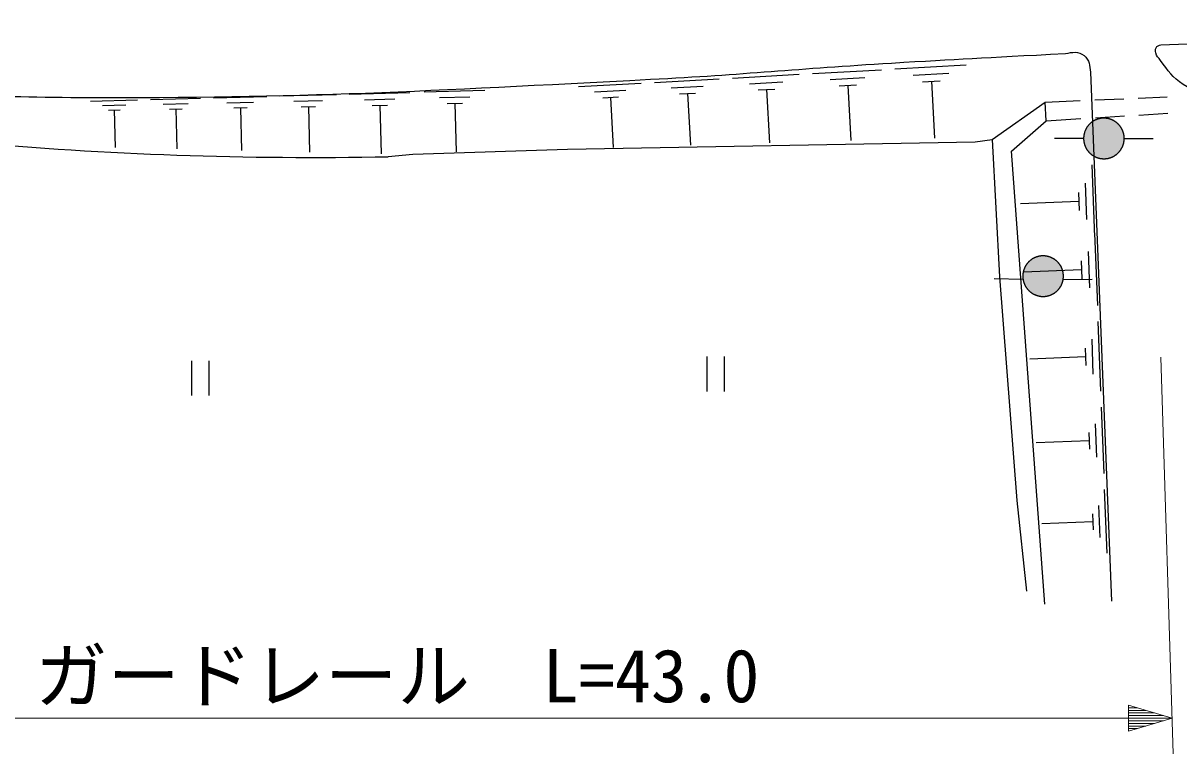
# Model space of a CAD drawing. Units: millimetres, scale not verified. Extents: x 40000 to 680000, y 20000 to 380000.
# Drawn here: x 233392 to 273246, y 233589 to 258789 of the extents above; entities that cross this region are included whole.
import ezdxf
from ezdxf.enums import TextEntityAlignment as Align

# ---------------------------------------------------------------- set-up
doc = ezdxf.new("R2010")
doc.units = ezdxf.units.MM
doc.header["$LTSCALE"] = 1000
doc.layers.add('M-BGD', color=7, linetype='Continuous', lineweight=25)
doc.layers.add('M-STR-HTXT', color=7, linetype='Continuous', lineweight=13)
doc.styles.add('ＭＳ ゴシック', font='')
doc.styles.get('ＭＳ ゴシック').set_extended_font_data('MS Gothic')

msp = doc.modelspace()

# ---------------------------------------------------------------- hatches: boundary and pattern name
at = {"layer": 'M-BGD'}
for points in [[(271361, 254812, -0.41421), (270661, 254112, -0.41421), (269961, 254812, -0.41421), (270661, 255512, -0.41421)], [(269264, 250063, -0.41421), (268564, 249363, -0.41421), (267864, 250063, -1)]]:
    msp.add_hatch(color=256, dxfattribs=at).paths.add_polyline_path(points)

# ---------------------------------------------------------------- linework, layer by layer
for p, q in [((272627, 258044), (292566, 258789)), ((260616, 257050), (262995, 257183)), ((263455, 257208), (265912, 257345)), ((264083, 256997), (265311, 257065)), ((270193, 257096), (270921, 238860)), ((252547, 256600), (254701, 256720)), ((255164, 256746), (257392, 256870)), ((257854, 256896), (260156, 257024)), ((258442, 256698), (259593, 256762)), ((261224, 256845), (262414, 256912)), ((264404, 256768), (265018, 256803)), ((264711, 256785), (264820, 254820)), ((239955, 256213), (241797, 256264)), ((242237, 256276), (244199, 256331)), ((244636, 256343), (246723, 256401)), ((247221, 256414), (249313, 256472)), ((253097, 256414), (254175, 256475)), ((255734, 256554), (256847, 256616)), ((256024, 256347), (256581, 256378)), ((256303, 256363), (256402, 254581)), ((258743, 256484), (259318, 256516)), ((259030, 256500), (259133, 254658)), ((261535, 256624), (262130, 256657)), ((261832, 256641), (261938, 254738)), ((235717, 256096), (237337, 256140)), ((236127, 255945), (236937, 255967)), ((237783, 256153), (239512, 256201)), ((238220, 255992), (239084, 256016)), ((240420, 256042), (241342, 256067)), ((240656, 255864), (241116, 255876)), ((240886, 255870), (240927, 254396)), ((242733, 256094), (243714, 256121)), ((242984, 255904), (243474, 255918)), ((243229, 255911), (243272, 254342)), ((245164, 256149), (246207, 256177)), ((245430, 255947), (245952, 255961)), ((245691, 255954), (245738, 254284)), ((247750, 256220), (248796, 256249)), ((248017, 256018), (248540, 256032)), ((248279, 256025), (248325, 254351)), ((253379, 256214), (253917, 256244)), ((253648, 256229), (253744, 254505)), ((266811, 254776), (268633, 256065)), ((268633, 256065), (269847, 256118)), ((268670, 255424), (268633, 256065)), ((270347, 256140), (271346, 256183)), ((271845, 256205), (272844, 256248)), ((236334, 255788), (236739, 255800)), ((236536, 255794), (236572, 254498)), ((238441, 255825), (238873, 255837)), ((238657, 255831), (238695, 254448)), ((268670, 255424), (269868, 255497)), ((270367, 255528), (271365, 255590)), ((270406, 255464), (270395, 255459)), ((270418, 255468), (270406, 255464)), ((270429, 255472), (270418, 255468)), ((270441, 255476), (270429, 255472)), ((270452, 255480), (270441, 255476)), ((270464, 255483), (270452, 255480)), ((270476, 255487), (270464, 255483)), ((270488, 255490), (270476, 255487)), ((270500, 255493), (270488, 255490)), ((270512, 255496), (270500, 255493)), ((270524, 255498), (270512, 255496)), ((270536, 255500), (270524, 255498)), ((270548, 255502), (270536, 255500)), ((270560, 255504), (270548, 255502)), ((270572, 255506), (270560, 255504)), ((270584, 255507), (270572, 255506)), ((270596, 255509), (270584, 255507)), ((270609, 255510), (270596, 255509)), ((270621, 255510), (270609, 255510)), ((270633, 255511), (270621, 255510)), ((270645, 255511), (270633, 255511)), ((270658, 255512), (270645, 255511)), ((270670, 255511), (270658, 255512)), ((270682, 255511), (270670, 255511)), ((270694, 255511), (270682, 255511)), ((270706, 255510), (270694, 255511)), ((270719, 255509), (270706, 255510)), ((270731, 255508), (270719, 255509)), ((270743, 255507), (270731, 255508)), ((270755, 255505), (270743, 255507)), ((270767, 255503), (270755, 255505)), ((270779, 255501), (270767, 255503)), ((270792, 255499), (270779, 255501)), ((270804, 255497), (270792, 255499)), ((270815, 255494), (270804, 255497)), ((270827, 255491), (270815, 255494)), ((270839, 255488), (270827, 255491)), ((270851, 255485), (270839, 255488)), ((270863, 255482), (270851, 255485)), ((270875, 255478), (270863, 255482)), ((270886, 255474), (270875, 255478)), ((270898, 255470), (270886, 255474)), ((270909, 255466), (270898, 255470)), ((270921, 255461), (270909, 255466)), ((271864, 255620), (272862, 255682)), ((267476, 254375), (268670, 255424)), ((270010, 255069), (270005, 255057)), ((270014, 255080), (270010, 255069)), ((270019, 255091), (270014, 255080)), ((270024, 255103), (270019, 255091)), ((270029, 255114), (270024, 255103)), ((270035, 255125), (270029, 255114)), ((270040, 255136), (270035, 255125)), ((270046, 255146), (270040, 255136)), ((270052, 255157), (270046, 255146)), ((270058, 255168), (270052, 255157)), ((270064, 255178), (270058, 255168)), ((270071, 255189), (270064, 255178)), ((270077, 255199), (270071, 255189)), ((270084, 255209), (270077, 255199)), ((270091, 255219), (270084, 255209)), ((270099, 255229), (270091, 255219)), ((270106, 255239), (270099, 255229)), ((270114, 255248), (270106, 255239)), ((270121, 255258), (270114, 255248)), ((270129, 255267), (270121, 255258)), ((270137, 255276), (270129, 255267)), ((270145, 255286), (270137, 255276)), ((270154, 255294), (270145, 255286)), ((270162, 255303), (270154, 255294)), ((270171, 255312), (270162, 255303)), ((270180, 255320), (270171, 255312)), ((270189, 255329), (270180, 255320)), ((270198, 255337), (270189, 255329)), ((270207, 255345), (270198, 255337)), ((270217, 255353), (270207, 255345)), ((270226, 255360), (270217, 255353)), ((270236, 255368), (270226, 255360)), ((270246, 255375), (270236, 255368)), ((270256, 255383), (270246, 255375)), ((270266, 255390), (270256, 255383)), ((270276, 255396), (270266, 255390)), ((270286, 255403), (270276, 255396)), ((270297, 255409), (270286, 255403)), ((270307, 255416), (270297, 255409)), ((270318, 255422), (270307, 255416)), ((270328, 255428), (270318, 255422)), ((270339, 255433), (270328, 255428)), ((270350, 255439), (270339, 255433)), ((270361, 255444), (270350, 255439)), ((270372, 255449), (270361, 255444)), ((270384, 255454), (270372, 255449)), ((270395, 255459), (270384, 255454)), ((270932, 255457), (270921, 255461)), ((270943, 255452), (270932, 255457)), ((270954, 255447), (270943, 255452)), ((270965, 255442), (270954, 255447)), ((270976, 255436), (270965, 255442)), ((270987, 255431), (270976, 255436)), ((270998, 255425), (270987, 255431)), ((271009, 255419), (270998, 255425)), ((271019, 255413), (271009, 255419)), ((271030, 255406), (271019, 255413)), ((271040, 255400), (271030, 255406)), ((271050, 255393), (271040, 255400)), ((271061, 255386), (271050, 255393)), ((271071, 255379), (271061, 255386)), ((271080, 255372), (271071, 255379)), ((271090, 255364), (271080, 255372)), ((271100, 255357), (271090, 255364)), ((271109, 255349), (271100, 255357)), ((271119, 255341), (271109, 255349)), ((271128, 255333), (271119, 255341)), ((271137, 255325), (271128, 255333)), ((271146, 255316), (271137, 255325)), ((271154, 255308), (271146, 255316)), ((271163, 255299), (271154, 255308)), ((271172, 255290), (271163, 255299)), ((271180, 255281), (271172, 255290)), ((271188, 255272), (271180, 255281)), ((271196, 255263), (271188, 255272)), ((271204, 255253), (271196, 255263)), ((271211, 255244), (271204, 255253)), ((271219, 255234), (271211, 255244)), ((271226, 255224), (271219, 255234)), ((271233, 255214), (271226, 255224)), ((271240, 255204), (271233, 255214)), ((271247, 255194), (271240, 255204)), ((271254, 255183), (271247, 255194)), ((271260, 255173), (271254, 255183)), ((271266, 255162), (271260, 255173)), ((271272, 255152), (271266, 255162)), ((271278, 255141), (271272, 255152)), ((271284, 255130), (271278, 255141)), ((271289, 255119), (271284, 255130)), ((271295, 255108), (271289, 255119)), ((271300, 255097), (271295, 255108)), ((271305, 255086), (271300, 255097)), ((271309, 255074), (271305, 255086)), ((271314, 255063), (271309, 255074)), ((252164, 254438), (266218, 254692)), ((266218, 254692), (266811, 254776)), ((269961, 254812), (268961, 254812)), ((269962, 254854), (269961, 254842)), ((269961, 254842), (269961, 254830)), ((269961, 254830), (269961, 254818)), ((269961, 254818), (269961, 254805)), ((269961, 254805), (269961, 254793)), ((269961, 254793), (269961, 254781)), ((269961, 254781), (269962, 254769)), ((269963, 254867), (269962, 254854)), ((269962, 254769), (269963, 254756)), ((269964, 254879), (269963, 254867)), ((269963, 254756), (269964, 254744)), ((269965, 254891), (269964, 254879)), ((269964, 254744), (269965, 254732)), ((269967, 254903), (269965, 254891)), ((269965, 254732), (269967, 254720)), ((269968, 254915), (269967, 254903)), ((269967, 254720), (269968, 254708)), ((269970, 254927), (269968, 254915)), ((269968, 254708), (269970, 254696)), ((269972, 254939), (269970, 254927)), ((269970, 254696), (269972, 254684)), ((269975, 254951), (269972, 254939)), ((269972, 254684), (269975, 254672)), ((269977, 254963), (269975, 254951)), ((269975, 254672), (269977, 254660)), ((269980, 254975), (269977, 254963)), ((269983, 254987), (269980, 254975)), ((269986, 254999), (269983, 254987)), ((269990, 255011), (269986, 254999)), ((269993, 255023), (269990, 255011)), ((269997, 255034), (269993, 255023)), ((270001, 255046), (269997, 255034)), ((270005, 255057), (270001, 255046)), ((271318, 255052), (271314, 255063)), ((271322, 255040), (271318, 255052)), ((271326, 255028), (271322, 255040)), ((271330, 255017), (271326, 255028)), ((271333, 255005), (271330, 255017)), ((271337, 254993), (271333, 255005)), ((271340, 254981), (271337, 254993)), ((271343, 254969), (271340, 254981)), ((271345, 254957), (271343, 254969)), ((271343, 254654), (271345, 254666)), ((271348, 254945), (271345, 254957)), ((271345, 254666), (271348, 254678)), ((271350, 254933), (271348, 254945)), ((271348, 254678), (271350, 254690)), ((271352, 254921), (271350, 254933)), ((271350, 254690), (271352, 254702)), ((271354, 254909), (271352, 254921)), ((271352, 254702), (271354, 254714)), ((271355, 254897), (271354, 254909)), ((271354, 254714), (271355, 254726)), ((271357, 254885), (271355, 254897)), ((271355, 254726), (271357, 254738)), ((271358, 254873), (271357, 254885)), ((271357, 254738), (271358, 254750)), ((271359, 254861), (271358, 254873)), ((271358, 254750), (271359, 254763)), ((271360, 254848), (271359, 254861)), ((271359, 254763), (271360, 254775)), ((271360, 254836), (271360, 254848)), ((271360, 254824), (271360, 254836)), ((271361, 254812), (271360, 254824)), ((271360, 254799), (271361, 254812)), ((271360, 254787), (271360, 254799)), ((271360, 254775), (271360, 254787)), ((271361, 254812), (272361, 254812)), ((245983, 254184), (246830, 254268)), ((246830, 254268), (252164, 254438)), ((268629, 238750), (267476, 254375)), ((269977, 254660), (269980, 254648)), ((269980, 254648), (269983, 254636)), ((269983, 254636), (269986, 254624)), ((269986, 254624), (269990, 254612)), ((269990, 254612), (269993, 254600)), ((269993, 254600), (269997, 254589)), ((269997, 254589), (270001, 254577)), ((270001, 254577), (270005, 254566)), ((270005, 254566), (270010, 254554)), ((270010, 254554), (270014, 254543)), ((270014, 254543), (270019, 254532)), ((270019, 254532), (270024, 254521)), ((270024, 254521), (270029, 254509)), ((270029, 254509), (270035, 254498)), ((270035, 254498), (270040, 254487)), ((270040, 254487), (270046, 254477)), ((270046, 254477), (270052, 254466)), ((270052, 254466), (270058, 254455)), ((270058, 254455), (270064, 254445)), ((270064, 254445), (270071, 254435)), ((270071, 254435), (270077, 254424)), ((270077, 254424), (270084, 254414)), ((270084, 254414), (270091, 254404)), ((270091, 254404), (270099, 254394)), ((270099, 254394), (270106, 254384)), ((270106, 254384), (270114, 254375)), ((270114, 254375), (270121, 254365)), ((270121, 254365), (270129, 254356)), ((270129, 254356), (270137, 254347)), ((270137, 254347), (270145, 254338)), ((270145, 254338), (270154, 254329)), ((270154, 254329), (270162, 254320)), ((270162, 254320), (270171, 254311)), ((270171, 254311), (270180, 254303)), ((270180, 254303), (270189, 254294)), ((270189, 254294), (270198, 254286)), ((270198, 254286), (270207, 254278)), ((270207, 254278), (270217, 254270)), ((270217, 254270), (270226, 254263)), ((271100, 254266), (271109, 254274)), ((271109, 254274), (271119, 254282)), ((271119, 254282), (271128, 254290)), ((271128, 254290), (271137, 254299)), ((271137, 254299), (271146, 254307)), ((271146, 254307), (271154, 254315)), ((271154, 254315), (271163, 254324)), ((271163, 254324), (271172, 254333)), ((271172, 254333), (271180, 254342)), ((271180, 254342), (271188, 254351)), ((271188, 254351), (271196, 254361)), ((271196, 254361), (271204, 254370)), ((271204, 254370), (271211, 254380)), ((271211, 254380), (271219, 254389)), ((271219, 254389), (271226, 254399)), ((271226, 254399), (271233, 254409)), ((271233, 254409), (271240, 254419)), ((271240, 254419), (271247, 254429)), ((271247, 254429), (271254, 254440)), ((271254, 254440), (271260, 254450)), ((271260, 254450), (271266, 254461)), ((271266, 254461), (271272, 254471)), ((271272, 254471), (271278, 254482)), ((271278, 254482), (271284, 254493)), ((271284, 254493), (271289, 254504)), ((271289, 254504), (271295, 254515)), ((271295, 254515), (271300, 254526)), ((271300, 254526), (271305, 254537)), ((271305, 254537), (271309, 254549)), ((271309, 254549), (271314, 254560)), ((271314, 254560), (271318, 254571)), ((271318, 254571), (271322, 254583)), ((271322, 254583), (271326, 254595)), ((271326, 254595), (271330, 254606)), ((271330, 254606), (271333, 254618)), ((271333, 254618), (271337, 254630)), ((271337, 254630), (271340, 254642)), ((271340, 254642), (271343, 254654)), ((270226, 254263), (270236, 254255)), ((270236, 254255), (270246, 254248)), ((270245, 253907), (270340, 251404)), ((270246, 254248), (270256, 254241)), ((270256, 254241), (270266, 254234)), ((270266, 254234), (270276, 254227)), ((270276, 254227), (270286, 254220)), ((270286, 254220), (270297, 254214)), ((270297, 254214), (270307, 254207)), ((270307, 254207), (270318, 254201)), ((270318, 254201), (270328, 254195)), ((270328, 254195), (270339, 254190)), ((270339, 254190), (270350, 254184)), ((270350, 254184), (270361, 254179)), ((270361, 254179), (270372, 254174)), ((270372, 254174), (270384, 254169)), ((270384, 254169), (270395, 254164)), ((270395, 254164), (270406, 254159)), ((270406, 254159), (270418, 254155)), ((270418, 254155), (270429, 254151)), ((270429, 254151), (270441, 254147)), ((270441, 254147), (270452, 254143)), ((270452, 254143), (270464, 254140)), ((270464, 254140), (270476, 254136)), ((270476, 254136), (270488, 254133)), ((270488, 254133), (270500, 254130)), ((270500, 254130), (270512, 254128)), ((270512, 254128), (270524, 254125)), ((270524, 254125), (270536, 254123)), ((270536, 254123), (270548, 254121)), ((270548, 254121), (270560, 254119)), ((270560, 254119), (270572, 254117)), ((270572, 254117), (270584, 254116)), ((270584, 254116), (270596, 254115)), ((270596, 254115), (270609, 254113)), ((270609, 254113), (270621, 254113)), ((270621, 254113), (270633, 254112)), ((270633, 254112), (270645, 254112)), ((270645, 254112), (270658, 254112)), ((270658, 254112), (270670, 254112)), ((270670, 254112), (270682, 254112)), ((270682, 254112), (270694, 254112)), ((270694, 254112), (270706, 254113)), ((270706, 254113), (270719, 254114)), ((270719, 254114), (270731, 254115)), ((270731, 254115), (270743, 254116)), ((270743, 254116), (270755, 254118)), ((270755, 254118), (270767, 254120)), ((270767, 254120), (270779, 254122)), ((270779, 254122), (270792, 254124)), ((270792, 254124), (270804, 254126)), ((270804, 254126), (270815, 254129)), ((270815, 254129), (270827, 254132)), ((270827, 254132), (270839, 254135)), ((270839, 254135), (270851, 254138)), ((270851, 254138), (270863, 254141)), ((270863, 254141), (270875, 254145)), ((270875, 254145), (270886, 254149)), ((270886, 254149), (270898, 254153)), ((270898, 254153), (270909, 254157)), ((270909, 254157), (270921, 254162)), ((270921, 254162), (270932, 254166)), ((270932, 254166), (270943, 254171)), ((270943, 254171), (270954, 254176)), ((270954, 254176), (270965, 254181)), ((270965, 254181), (270976, 254187)), ((270976, 254187), (270987, 254192)), ((270987, 254192), (270998, 254198)), ((270998, 254198), (271009, 254204)), ((271009, 254204), (271019, 254210)), ((271019, 254210), (271030, 254217)), ((271030, 254217), (271040, 254223)), ((271040, 254223), (271050, 254230)), ((271050, 254230), (271061, 254237)), ((271061, 254237), (271071, 254244)), ((271071, 254244), (271080, 254251)), ((271080, 254251), (271090, 254259)), ((271090, 254259), (271100, 254266)), ((270019, 253272), (270066, 252020)), ((269780, 252949), (269804, 252323)), ((269792, 252636), (267790, 252560)), ((270339, 251551), (270434, 249048)), ((270113, 250916), (270160, 249664)), ((269874, 250593), (269898, 249967)), ((267874, 249950), (266874, 249973)), ((269886, 250280), (267884, 250204)), ((269255, 249949), (270255, 249957)), ((270455, 248495), (270546, 246099)), ((270010, 247578), (270033, 246979)), ((270239, 247887), (270284, 246689)), ((239201, 247145), (239201, 245945)), ((239801, 247145), (239801, 245945)), ((256965, 247288), (256965, 246088)), ((257565, 247288), (257565, 246088)), ((270022, 247279), (268105, 247206)), ((270567, 245547), (270654, 243255)), ((270360, 244966), (270403, 243820)), ((270152, 244384), (268319, 244314)), ((270141, 244670), (270163, 244097)), ((270675, 242706), (270758, 240513)), ((270477, 242149), (270518, 241053)), ((270278, 241593), (268524, 241526)), ((270268, 241867), (270289, 241319))]:
    msp.add_line(p, q, dxfattribs=at)
msp.add_lwpolyline([(266811, 254776), (267065, 250035), (267658, 242330), (267996, 239198)], dxfattribs=at)
msp.add_lwpolyline([(269264, 250063), (269264, 250075), (269264, 250088), (269263, 250100), (269263, 250112), (269262, 250124), (269260, 250136), (269259, 250149), (269257, 250161), (269256, 250173), (269254, 250185), (269251, 250197), (269249, 250209), (269246, 250221), (269243, 250233), (269240, 250245), (269237, 250257), (269234, 250268), (269230, 250280), (269226, 250292), (269222, 250303), (269218, 250315), (269213, 250326), (269208, 250337), (269203, 250349), (269198, 250360), (269193, 250371), (269188, 250382), (269182, 250393), (269176, 250403), (269170, 250414), (269164, 250425), (269157, 250435), (269151, 250445), (269144, 250455), (269137, 250466), (269130, 250476), (269123, 250485), (269115, 250495), (269108, 250505), (269100, 250514), (269092, 250523), (269084, 250533), (269075, 250542), (269067, 250550), (269058, 250559), (269049, 250568), (269041, 250576), (269032, 250584), (269022, 250592), (269013, 250600), (269004, 250608), (268994, 250616), (268984, 250623), (268974, 250630), (268964, 250638), (268954, 250644), (268944, 250651), (268934, 250658), (268923, 250664), (268913, 250670), (268902, 250676), (268891, 250682), (268880, 250688), (268869, 250693), (268858, 250698), (268847, 250703), (268836, 250708), (268824, 250713), (268813, 250717), (268802, 250722), (268790, 250726), (268778, 250730), (268767, 250733), (268755, 250737), (268743, 250740), (268731, 250743), (268719, 250746), (268707, 250748), (268695, 250751), (268683, 250753), (268671, 250755), (268659, 250757), (268647, 250758), (268635, 250760), (268622, 250761), (268610, 250762), (268598, 250762), (268586, 250763), (268574, 250763), (268561, 250763), (268549, 250763), (268537, 250763), (268525, 250762), (268512, 250761), (268500, 250760), (268488, 250759), (268476, 250757), (268464, 250756), (268452, 250754), (268439, 250752), (268427, 250750), (268415, 250747), (268403, 250744), (268392, 250741), (268380, 250738), (268368, 250735), (268356, 250731), (268345, 250728), (268333, 250724), (268321, 250720), (268310, 250715), (268299, 250711), (268287, 250706), (268276, 250701), (268265, 250696), (268254, 250690), (268243, 250685), (268232, 250679), (268221, 250673), (268211, 250667), (268200, 250661), (268190, 250655), (268180, 250648), (268169, 250641), (268159, 250634), (268149, 250627), (268140, 250620), (268130, 250612), (268120, 250604), (268111, 250596), (268102, 250588), (268093, 250580), (268084, 250572), (268075, 250563), (268066, 250555), (268058, 250546), (268049, 250537), (268041, 250528), (268033, 250519), (268025, 250509), (268017, 250500), (268010, 250490), (268002, 250480), (267995, 250471), (267988, 250461), (267981, 250450), (267975, 250440), (267968, 250430), (267962, 250419), (267956, 250409), (267950, 250398), (267944, 250387), (267938, 250376), (267933, 250365), (267928, 250354), (267923, 250343), (267918, 250332), (267913, 250320), (267909, 250309), (267905, 250297), (267901, 250286), (267897, 250274), (267893, 250262), (267890, 250251), (267887, 250239), (267884, 250227), (267881, 250215), (267878, 250203), (267876, 250191), (267874, 250179), (267872, 250167), (267870, 250155), (267869, 250143), (267868, 250130), (267867, 250118), (267866, 250106), (267865, 250094), (267865, 250081), (267864, 250069), (267864, 250057), (267865, 250045), (267865, 250032), (267866, 250020), (267867, 250008), (267868, 249996), (267869, 249984), (267870, 249971), (267872, 249959), (267874, 249947), (267876, 249935), (267878, 249923), (267881, 249911), (267884, 249899), (267887, 249887), (267890, 249876), (267893, 249864), (267897, 249852), (267901, 249840), (267905, 249829), (267909, 249817), (267913, 249806), (267918, 249794), (267923, 249783), (267928, 249772), (267933, 249761), (267938, 249750), (267944, 249739), (267950, 249728), (267956, 249718), (267962, 249707), (267968, 249696), (267975, 249686), (267981, 249676), (267988, 249666), (267995, 249656), (268002, 249646), (268010, 249636), (268017, 249626), (268025, 249617), (268033, 249607), (268041, 249598), (268049, 249589), (268058, 249580), (268066, 249571), (268075, 249563), (268084, 249554), (268093, 249546), (268102, 249538), (268111, 249530), (268120, 249522), (268130, 249514), (268140, 249507), (268149, 249499), (268159, 249492), (268169, 249485), (268180, 249478), (268190, 249472), (268200, 249465), (268211, 249459), (268221, 249453), (268232, 249447), (268243, 249441), (268254, 249436), (268265, 249430), (268276, 249425), (268287, 249420), (268299, 249415), (268310, 249411), (268321, 249407), (268333, 249402), (268345, 249398), (268356, 249395), (268368, 249391), (268380, 249388), (268392, 249385), (268403, 249382), (268415, 249379), (268427, 249377), (268439, 249374), (268452, 249372), (268464, 249370), (268476, 249369), (268488, 249367), (268500, 249366), (268512, 249365), (268525, 249364), (268537, 249364), (268549, 249363), (268561, 249363), (268574, 249363), (268586, 249363), (268598, 249364), (268610, 249365), (268622, 249365), (268635, 249367), (268647, 249368), (268659, 249370), (268671, 249371), (268683, 249373), (268695, 249375), (268707, 249378), (268719, 249380), (268731, 249383), (268743, 249386), (268755, 249390), (268767, 249393), (268778, 249397), (268790, 249400), (268802, 249404), (268813, 249409), (268824, 249413), (268836, 249418), (268847, 249423), (268858, 249428), (268869, 249433), (268880, 249438), (268891, 249444), (268902, 249450), (268913, 249456), (268923, 249462), (268934, 249468), (268944, 249475), (268954, 249482), (268964, 249489), (268974, 249496), (268984, 249503), (268994, 249510), (269004, 249518), (269013, 249526), (269022, 249534), (269032, 249542), (269041, 249550), (269049, 249558), (269058, 249567), (269067, 249576), (269075, 249585), (269084, 249594), (269092, 249603), (269100, 249612), (269108, 249622), (269115, 249631), (269123, 249641), (269130, 249651), (269137, 249661), (269144, 249671), (269151, 249681), (269157, 249691), (269164, 249702), (269170, 249712), (269176, 249723), (269182, 249734), (269188, 249744), (269193, 249755), (269198, 249766), (269203, 249778), (269208, 249789), (269213, 249800), (269218, 249812), (269222, 249823), (269226, 249835), (269230, 249846), (269234, 249858), (269237, 249870), (269240, 249881), (269243, 249893), (269246, 249905), (269249, 249917), (269251, 249929), (269254, 249941), (269256, 249953), (269257, 249965), (269259, 249978), (269260, 249990), (269262, 250002), (269263, 250014), (269263, 250026), (269264, 250039), (269264, 250051)], close=True, dxfattribs=at)
msp.add_arc((243332, 387186), 133029, 264.86255, 271.14169, dxfattribs=at)
for points, knots in [([(274559, 256323), (274051, 256390), (273792, 256417), (273392, 256674), (273019, 256913), (272881, 257145), (272615, 257499), (272541, 257597), (272468, 257644), (272446, 257765), (272433, 257831), (272428, 257876), (272458, 257935), (272493, 258006), (272554, 258021), (272627, 258044)], [0, 0, 0, 0, 1, 1, 1, 2, 2, 2, 3, 3, 3, 4, 4, 4, 5, 5, 5, 5]), ([(221110, 257078), (223790, 256830), (224498, 256777), (226674, 256626), (230061, 256391), (231962, 256240), (235357, 256226), (243044, 256194), (247350, 256457), (255027, 256851), (258275, 257018), (260088, 257220), (263334, 257412), (265679, 257552), (266422, 257593), (269338, 257740)], [0, 0, 0, 0, 1, 1, 1, 2, 2, 2, 3, 3, 3, 4, 4, 4, 5, 5, 5, 5]), ([(269338, 257740), (269566, 257785), (269782, 257830), (269978, 257672), (270165, 257521), (270180, 257318), (270193, 257096)], [0, 0, 0, 0, 1, 1, 1, 2, 2, 2, 2])]:
    msp.add_open_spline(points, degree=3, knots=knots, dxfattribs=at)
at = {"layer": 'M-STR-HTXT'}
for p, q in [((272623, 247265), (273049, 233589)), ((273010, 234819), (271510, 235269)), ((271510, 235269), (271510, 234369)), ((271810, 235179), (271510, 235179)), ((229473, 234819), (271510, 234819)), ((271510, 235089), (272110, 235089)), ((272410, 234999), (271510, 234999)), ((271510, 234909), (272710, 234909)), ((273010, 234819), (271510, 234369)), ((273010, 234819), (271510, 234819)), ((271510, 234729), (272710, 234729)), ((272410, 234639), (271510, 234639)), ((271510, 234549), (272110, 234549)), ((271810, 234459), (271510, 234459))]:
    msp.add_line(p, q, dxfattribs=at)

# ---------------------------------------------------------------- texts
at = {"layer": 'M-STR-HTXT', "style": 'ＭＳ ゴシック'}
msp.add_text('ガードレール\u3000L=43.0', height=1833, dxfattribs=at).set_placement((246292, 234819), align=Align.BOTTOM_CENTER)

doc.saveas('drawing.dxf')
